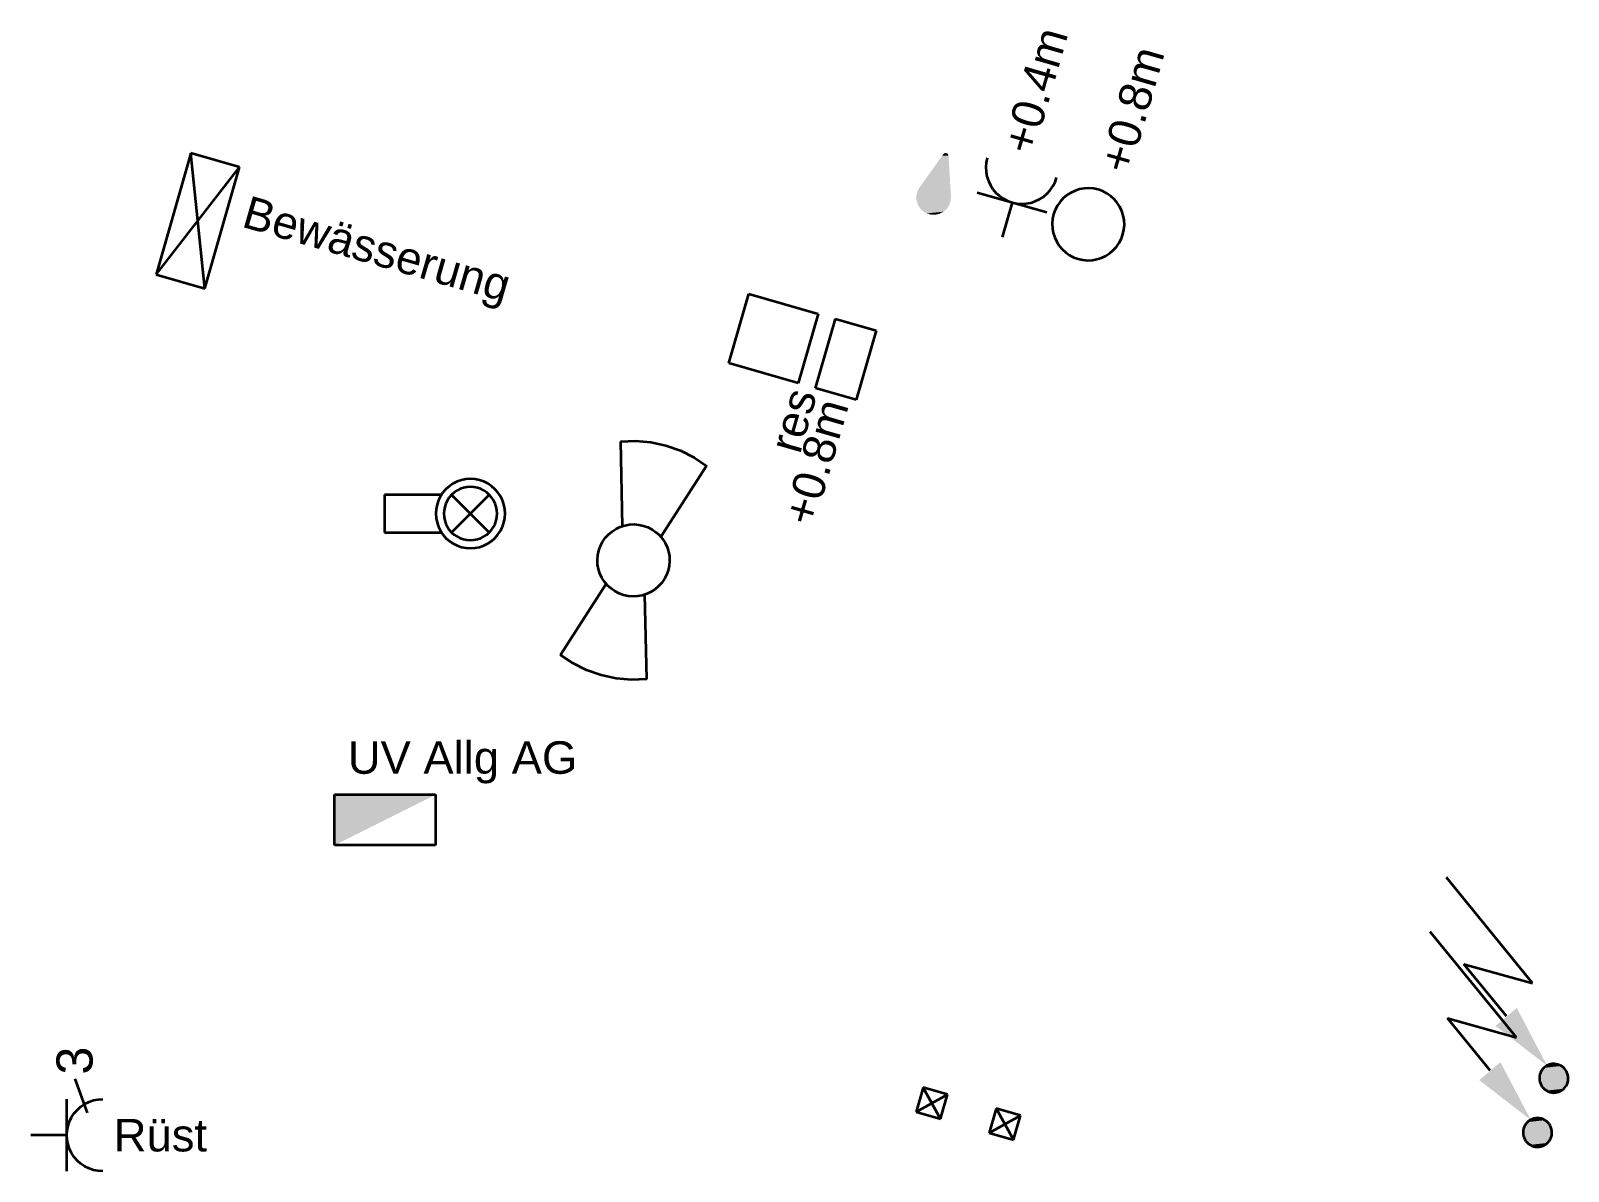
# Model space of a CAD drawing. Extents: x 800 to 1481, y 55 to 490.
# Drawn here: x 799.91 to 842.5, y 122.46 to 154.07 of the extents above; entities that cross this region are included whole.
import ezdxf

# ---------------------------------------------------------------- set-up
doc = ezdxf.new("R2010")
doc.units = 0
doc.layers.get('0').update_dxf_attribs({"lineweight": 18})
for name, color, linetype, lineweight, true_color in [('E_Kraft', 1, 'Continuous', 35, 0xff0000), ('E_Licht', 7, 'Continuous', 35, 0x0080ff), ('E_Starkstrom', 1, 'Continuous', 35, 0xff0000)]:
    doc.layers.add(name, color=color, linetype=linetype, lineweight=lineweight, true_color=true_color)
doc.styles.get("Standard").update_dxf_attribs({"font": 'arial.ttf'})

# ---------------------------------------------------------------- blocks, each defined once
blk = doc.blocks.new('Elektroanschluss-A0Q9B333AY', base_point=(838.68, 123.133))
at = {"color": 0, "lineweight": -2}
for p, q in [((841.065, 126.166), (838.68, 129.098)), ((839.161, 126.698), (841.065, 126.166)), ((840.337, 125.252), (839.161, 126.698)), ((841.255, 123.592), (841.251, 123.54)), ((841.251, 123.54), (841.253, 123.488)), ((841.266, 123.643), (841.255, 123.592)), ((841.284, 123.692), (841.266, 123.643)), ((841.308, 123.739), (841.284, 123.692)), ((841.338, 123.782), (841.308, 123.739)), ((841.373, 123.821), (841.338, 123.782)), ((841.413, 123.854), (841.373, 123.821)), ((841.457, 123.883), (841.413, 123.854)), ((841.504, 123.905), (841.457, 123.883)), ((841.554, 123.921), (841.504, 123.905)), ((841.606, 123.93), (841.554, 123.921)), ((841.658, 123.933), (841.606, 123.93)), ((841.71, 123.928), (841.658, 123.933)), ((841.761, 123.917), (841.71, 123.928)), ((841.81, 123.899), (841.761, 123.917)), ((841.857, 123.875), (841.81, 123.899)), ((841.9, 123.846), (841.857, 123.875)), ((841.939, 123.81), (841.9, 123.846)), ((841.972, 123.77), (841.939, 123.81)), ((842.001, 123.726), (841.972, 123.77)), ((842.023, 123.679), (842.001, 123.726)), ((842.039, 123.629), (842.023, 123.679)), ((842.048, 123.578), (842.039, 123.629)), ((842.051, 123.525), (842.048, 123.578)), ((841.253, 123.488), (841.262, 123.436)), ((841.262, 123.436), (841.278, 123.386)), ((841.278, 123.386), (841.301, 123.339)), ((841.301, 123.339), (841.329, 123.295)), ((841.329, 123.295), (841.363, 123.255)), ((841.363, 123.255), (841.401, 123.22)), ((841.401, 123.22), (841.444, 123.19)), ((841.444, 123.19), (841.491, 123.166)), ((841.491, 123.166), (841.54, 123.148)), ((841.54, 123.148), (841.591, 123.137)), ((841.591, 123.137), (841.643, 123.133)), ((841.643, 123.133), (841.696, 123.135)), ((841.696, 123.135), (841.747, 123.144)), ((841.747, 123.144), (841.797, 123.16)), ((841.797, 123.16), (841.844, 123.183)), ((841.844, 123.183), (841.888, 123.211)), ((841.888, 123.211), (841.928, 123.245)), ((841.928, 123.245), (841.964, 123.283)), ((841.964, 123.283), (841.993, 123.326)), ((841.993, 123.326), (842.017, 123.373)), ((842.017, 123.373), (842.035, 123.422)), ((842.035, 123.422), (842.046, 123.473)), ((842.046, 123.473), (842.051, 123.525))]:
    blk.add_line(p, q, dxfattribs=at)
for points in [[(840.886, 124.984), (840.038, 124.984), (840.623, 125.484)], [(841.464, 123.882), (840.886, 124.984), (840.038, 124.984)], [(842.049, 123.54), (841.251, 123.54), (842.039, 123.629)], [(841.251, 123.54), (842.039, 123.629), (841.264, 123.629)], [(841.252, 123.525), (842.049, 123.54), (841.251, 123.54)], [(842.051, 123.525), (841.252, 123.525), (842.049, 123.54)], [(842.039, 123.629), (841.264, 123.629), (842.033, 123.643)], [(841.264, 123.629), (842.033, 123.643), (841.266, 123.643)], [(842.033, 123.643), (841.266, 123.643), (842.001, 123.726)], [(841.266, 123.643), (842.001, 123.726), (841.302, 123.726)], [(842.001, 123.726), (841.302, 123.726), (841.991, 123.739)], [(841.302, 123.726), (841.991, 123.739), (841.308, 123.739)], [(841.991, 123.739), (841.308, 123.739), (841.939, 123.81)], [(841.308, 123.739), (841.939, 123.81), (841.365, 123.81)], [(841.939, 123.81), (841.365, 123.81), (841.926, 123.821)], [(841.365, 123.81), (841.926, 123.821), (841.373, 123.821)], [(841.926, 123.821), (841.373, 123.821), (841.857, 123.875)], [(841.373, 123.821), (841.857, 123.875), (841.447, 123.875)], [(841.857, 123.875), (841.447, 123.875), (841.84, 123.883)], [(841.447, 123.875), (841.84, 123.883), (841.457, 123.883)], [(841.84, 123.883), (841.457, 123.883), (841.761, 123.917)], [(841.457, 123.883), (841.761, 123.917), (841.545, 123.917)], [(841.761, 123.917), (841.545, 123.917), (841.736, 123.921)], [(841.545, 123.917), (841.736, 123.921), (841.554, 123.921)], [(841.736, 123.921), (841.554, 123.921), (841.658, 123.933)], [(841.262, 123.436), (842.051, 123.525), (841.252, 123.525)], [(842.037, 123.436), (841.262, 123.436), (842.051, 123.525)], [(841.268, 123.422), (842.037, 123.436), (841.262, 123.436)], [(842.035, 123.422), (841.268, 123.422), (842.037, 123.436)], [(841.301, 123.339), (842.035, 123.422), (841.268, 123.422)], [(841.999, 123.339), (841.301, 123.339), (842.035, 123.422)], [(841.31, 123.326), (841.999, 123.339), (841.301, 123.339)], [(841.993, 123.326), (841.31, 123.326), (841.999, 123.339)], [(841.363, 123.255), (841.993, 123.326), (841.31, 123.326)], [(841.936, 123.255), (841.363, 123.255), (841.993, 123.326)], [(841.376, 123.245), (841.936, 123.255), (841.363, 123.255)], [(841.928, 123.245), (841.376, 123.245), (841.936, 123.255)], [(841.444, 123.19), (841.928, 123.245), (841.376, 123.245)], [(841.854, 123.19), (841.444, 123.19), (841.928, 123.245)], [(841.461, 123.183), (841.854, 123.19), (841.444, 123.19)], [(841.844, 123.183), (841.461, 123.183), (841.854, 123.19)], [(841.54, 123.148), (841.844, 123.183), (841.461, 123.183)], [(841.757, 123.148), (841.54, 123.148), (841.844, 123.183)], [(841.565, 123.144), (841.757, 123.148), (841.54, 123.148)], [(841.747, 123.144), (841.565, 123.144), (841.757, 123.148)], [(841.643, 123.133), (841.747, 123.144), (841.565, 123.144)]]:
    blk.add_solid(points, dxfattribs=at)
blk = doc.blocks.new('Elektroanschluss-A0Q9B335AY', base_point=(839.132, 124.636))
at = {"color": 0, "lineweight": -2}
for p, q in [((841.517, 127.669), (839.132, 130.601)), ((839.613, 128.201), (841.517, 127.669)), ((840.79, 126.755), (839.613, 128.201)), ((841.76, 125.242), (841.736, 125.195)), ((841.79, 125.285), (841.76, 125.242)), ((841.825, 125.324), (841.79, 125.285)), ((841.865, 125.357), (841.825, 125.324)), ((841.909, 125.386), (841.865, 125.357)), ((841.957, 125.408), (841.909, 125.386)), ((842.007, 125.424), (841.957, 125.408)), ((842.058, 125.433), (842.007, 125.424)), ((842.11, 125.436), (842.058, 125.433)), ((842.162, 125.431), (842.11, 125.436)), ((842.214, 125.42), (842.162, 125.431)), ((842.263, 125.403), (842.214, 125.42)), ((842.309, 125.379), (842.263, 125.403)), ((842.352, 125.349), (842.309, 125.379)), ((842.391, 125.314), (842.352, 125.349)), ((842.425, 125.274), (842.391, 125.314)), ((842.453, 125.23), (842.425, 125.274)), ((841.708, 125.095), (841.703, 125.043)), ((841.703, 125.043), (841.706, 124.991)), ((841.706, 124.991), (841.715, 124.939)), ((841.719, 125.146), (841.708, 125.095)), ((841.715, 124.939), (841.731, 124.889)), ((841.736, 125.195), (841.719, 125.146)), ((841.731, 124.889), (841.753, 124.842)), ((841.753, 124.842), (841.782, 124.798)), ((842.416, 124.787), (842.446, 124.83)), ((842.446, 124.83), (842.47, 124.876)), ((842.475, 125.182), (842.453, 125.23)), ((842.47, 124.876), (842.488, 124.925)), ((842.491, 125.132), (842.475, 125.182)), ((842.488, 124.925), (842.499, 124.976)), ((842.501, 125.081), (842.491, 125.132)), ((842.499, 124.976), (842.503, 125.029)), ((842.503, 125.029), (842.501, 125.081)), ((841.782, 124.798), (841.815, 124.758)), ((841.815, 124.758), (841.854, 124.723)), ((841.854, 124.723), (841.897, 124.693)), ((841.897, 124.693), (841.944, 124.669)), ((841.944, 124.669), (841.993, 124.651)), ((841.993, 124.651), (842.044, 124.64)), ((842.044, 124.64), (842.096, 124.636)), ((842.096, 124.636), (842.148, 124.638)), ((842.148, 124.638), (842.2, 124.648)), ((842.2, 124.648), (842.25, 124.664)), ((842.25, 124.664), (842.297, 124.686)), ((842.297, 124.686), (842.341, 124.714)), ((842.341, 124.714), (842.381, 124.748)), ((842.381, 124.748), (842.416, 124.787))]:
    blk.add_line(p, q, dxfattribs=at)
for points in [[(841.338, 126.487), (840.491, 126.487), (841.076, 126.987)], [(841.916, 125.385), (841.338, 126.487), (840.491, 126.487)], [(842.453, 125.23), (841.755, 125.23), (842.444, 125.242)], [(841.755, 125.23), (842.444, 125.242), (841.76, 125.242)], [(842.444, 125.242), (841.76, 125.242), (842.391, 125.314)], [(841.76, 125.242), (842.391, 125.314), (841.817, 125.314)], [(842.391, 125.314), (841.817, 125.314), (842.378, 125.324)], [(841.817, 125.314), (842.378, 125.324), (841.825, 125.324)], [(842.378, 125.324), (841.825, 125.324), (842.309, 125.379)], [(841.825, 125.324), (842.309, 125.379), (841.9, 125.379)], [(842.309, 125.379), (841.9, 125.379), (842.293, 125.386)], [(841.9, 125.379), (842.293, 125.386), (841.909, 125.386)], [(842.293, 125.386), (841.909, 125.386), (842.214, 125.42)], [(841.909, 125.386), (842.214, 125.42), (841.997, 125.42)], [(842.214, 125.42), (841.997, 125.42), (842.189, 125.424)], [(841.997, 125.42), (842.189, 125.424), (842.007, 125.424)], [(842.189, 125.424), (842.007, 125.424), (842.11, 125.436)], [(842.502, 125.043), (841.703, 125.043), (842.491, 125.132)], [(841.703, 125.043), (842.491, 125.132), (841.717, 125.132)], [(841.705, 125.029), (842.502, 125.043), (841.703, 125.043)], [(842.503, 125.029), (841.705, 125.029), (842.502, 125.043)], [(841.715, 124.939), (842.503, 125.029), (841.705, 125.029)], [(842.49, 124.939), (841.715, 124.939), (842.503, 125.029)], [(841.72, 124.925), (842.49, 124.939), (841.715, 124.939)], [(842.491, 125.132), (841.717, 125.132), (842.486, 125.146)], [(841.717, 125.132), (842.486, 125.146), (841.719, 125.146)], [(842.486, 125.146), (841.719, 125.146), (842.453, 125.23)], [(841.719, 125.146), (842.453, 125.23), (841.755, 125.23)], [(842.488, 124.925), (841.72, 124.925), (842.49, 124.939)], [(841.753, 124.842), (842.488, 124.925), (841.72, 124.925)], [(842.451, 124.842), (841.753, 124.842), (842.488, 124.925)], [(841.762, 124.83), (842.451, 124.842), (841.753, 124.842)], [(842.446, 124.83), (841.762, 124.83), (842.451, 124.842)], [(841.815, 124.758), (842.446, 124.83), (841.762, 124.83)], [(842.389, 124.758), (841.815, 124.758), (842.446, 124.83)], [(841.828, 124.748), (842.389, 124.758), (841.815, 124.758)], [(842.381, 124.748), (841.828, 124.748), (842.389, 124.758)], [(841.897, 124.693), (842.381, 124.748), (841.828, 124.748)], [(842.307, 124.693), (841.897, 124.693), (842.381, 124.748)], [(841.913, 124.686), (842.307, 124.693), (841.897, 124.693)], [(842.297, 124.686), (841.913, 124.686), (842.307, 124.693)], [(841.993, 124.651), (842.297, 124.686), (841.913, 124.686)], [(842.209, 124.651), (841.993, 124.651), (842.297, 124.686)], [(842.017, 124.648), (842.209, 124.651), (841.993, 124.651)], [(842.2, 124.648), (842.017, 124.648), (842.209, 124.651)], [(842.096, 124.636), (842.2, 124.648), (842.017, 124.648)]]:
    blk.add_solid(points, dxfattribs=at)
blk = doc.blocks.new('Steckdose T13_ UP_ 3-fach-A0Q9B3R1AY', base_point=(799.905, 122.459))
at = {"color": 0, "linetype": 'ByBlock', "lineweight": -2, "ltscale": 0.35}
for p, q in [((801.475, 124.076), (801.136, 125.021)), ((800.905, 122.459), (800.905, 124.459)), ((801.523, 124.383), (801.647, 124.425)), ((801.647, 124.425), (801.775, 124.45)), ((801.775, 124.45), (801.905, 124.459)), ((801.039, 123.959), (801.112, 124.068)), ((801.112, 124.068), (801.198, 124.166)), ((801.198, 124.166), (801.297, 124.252)), ((801.297, 124.252), (801.405, 124.325)), ((801.405, 124.325), (801.523, 124.383)), ((800.905, 123.459), (800.914, 123.589)), ((800.914, 123.589), (800.94, 123.718)), ((800.94, 123.718), (800.982, 123.841)), ((800.982, 123.841), (801.039, 123.959)), ((800.905, 123.459), (799.905, 123.459)), ((800.914, 123.328), (800.905, 123.459)), ((800.94, 123.2), (800.914, 123.328)), ((800.982, 123.076), (800.94, 123.2)), ((801.039, 122.959), (800.982, 123.076)), ((801.112, 122.85), (801.039, 122.959)), ((801.198, 122.752), (801.112, 122.85)), ((801.297, 122.665), (801.198, 122.752)), ((801.405, 122.593), (801.297, 122.665)), ((801.523, 122.535), (801.405, 122.593)), ((801.647, 122.493), (801.523, 122.535)), ((801.775, 122.467), (801.647, 122.493)), ((801.905, 122.459), (801.775, 122.467))]:
    blk.add_line(p, q, dxfattribs=at)
at = {"color": 0, "linetype": 'ByBlock', "lineweight": -2, "ltscale": 0.35, "insert": (800.618, 125.137), "char_height": 1, "attachment_point": 1, "rotation": 90}
blk.add_mtext('{\\fArial;3}', dxfattribs=at)
blk = doc.blocks.new('Bauteilbeschriftung-A0Q9B3R3AY', base_point=(802.205, 123.009))
at = {"color": 0, "linetype": 'ByBlock', "lineweight": -2, "ltscale": 0.35, "insert": (802.205, 123.909), "char_height": 0.9, "attachment_point": 1}
blk.add_mtext('{\\fArial;Rüst}', dxfattribs=at)
blk = doc.blocks.new('Abzweigdose quadratisch (multi) UP-A0Q9B3T7AY', base_point=(819.246, 144.307))
at = {"color": 0, "lineweight": -2}
for p, q in [((819.246, 144.859), (819.799, 146.781)), ((819.799, 146.781), (821.721, 146.229)), ((821.721, 146.229), (821.169, 144.307)), ((821.169, 144.307), (819.246, 144.859))]:
    blk.add_line(p, q, dxfattribs=at)
blk = doc.blocks.new('LED-Deckenleuchte mit Trafotunnel-A0Q9B3T9AY', base_point=(809.708, 139.73))
at = {"color": 0, "linetype": 'ByBlock', "lineweight": -2, "ltscale": 0.35}
for p, q in [((811.504, 141.452), (811.409, 141.369)), ((811.608, 141.521), (811.504, 141.452)), ((811.721, 141.577), (811.608, 141.521)), ((811.84, 141.617), (811.721, 141.577)), ((811.963, 141.642), (811.84, 141.617)), ((812.088, 141.65), (811.963, 141.642)), ((812.088, 141.428), (811.992, 141.422)), ((812.214, 141.642), (812.088, 141.65)), ((812.185, 141.422), (812.088, 141.428)), ((812.337, 141.617), (812.214, 141.642)), ((812.456, 141.577), (812.337, 141.617)), ((812.568, 141.521), (812.456, 141.577)), ((812.673, 141.452), (812.568, 141.521)), ((812.767, 141.369), (812.673, 141.452)), ((811.282, 141.212), (809.708, 141.212)), ((809.708, 141.212), (809.708, 140.168)), ((811.201, 141.057), (811.161, 140.938)), ((811.257, 141.17), (811.201, 141.057)), ((811.326, 141.274), (811.257, 141.17)), ((811.409, 141.369), (811.326, 141.274)), ((811.449, 141.059), (811.406, 140.972)), ((811.502, 141.139), (811.449, 141.059)), ((811.566, 141.212), (811.502, 141.139)), ((811.639, 141.276), (811.566, 141.212)), ((811.566, 141.212), (812.61, 140.168)), ((811.566, 140.168), (812.61, 141.212)), ((811.719, 141.329), (811.639, 141.276)), ((811.806, 141.372), (811.719, 141.329)), ((811.897, 141.403), (811.806, 141.372)), ((811.992, 141.422), (811.897, 141.403)), ((812.279, 141.403), (812.185, 141.422)), ((812.371, 141.372), (812.279, 141.403)), ((812.457, 141.329), (812.371, 141.372)), ((812.538, 141.276), (812.457, 141.329)), ((812.61, 141.212), (812.538, 141.276)), ((812.674, 141.139), (812.61, 141.212)), ((812.728, 141.059), (812.674, 141.139)), ((812.771, 140.972), (812.728, 141.059)), ((812.85, 141.274), (812.767, 141.369)), ((812.92, 141.17), (812.85, 141.274)), ((812.975, 141.057), (812.92, 141.17)), ((813.016, 140.938), (812.975, 141.057)), ((811.136, 140.815), (811.128, 140.69)), ((811.128, 140.69), (811.136, 140.564)), ((811.161, 140.938), (811.136, 140.815)), ((811.356, 140.786), (811.35, 140.69)), ((811.35, 140.69), (811.356, 140.593)), ((811.375, 140.881), (811.356, 140.786)), ((811.356, 140.593), (811.375, 140.499)), ((811.406, 140.972), (811.375, 140.881)), ((812.802, 140.881), (812.771, 140.972)), ((812.82, 140.786), (812.802, 140.881)), ((812.802, 140.499), (812.82, 140.593)), ((812.827, 140.69), (812.82, 140.786)), ((812.82, 140.593), (812.827, 140.69)), ((813.04, 140.815), (813.016, 140.938)), ((813.048, 140.69), (813.04, 140.815)), ((813.04, 140.564), (813.048, 140.69)), ((809.708, 140.168), (811.282, 140.168)), ((811.136, 140.564), (811.161, 140.441)), ((811.161, 140.441), (811.201, 140.322)), ((811.201, 140.322), (811.257, 140.21)), ((811.257, 140.21), (811.326, 140.105)), ((811.375, 140.499), (811.406, 140.407)), ((811.406, 140.407), (811.449, 140.32)), ((811.449, 140.32), (811.502, 140.24)), ((811.502, 140.24), (811.566, 140.168)), ((811.566, 140.168), (811.639, 140.104)), ((812.538, 140.104), (812.61, 140.168)), ((812.61, 140.168), (812.674, 140.24)), ((812.674, 140.24), (812.728, 140.32)), ((812.728, 140.32), (812.771, 140.407)), ((812.771, 140.407), (812.802, 140.499)), ((812.85, 140.105), (812.92, 140.21)), ((812.92, 140.21), (812.975, 140.322)), ((812.975, 140.322), (813.016, 140.441)), ((813.016, 140.441), (813.04, 140.564)), ((811.326, 140.105), (811.409, 140.011)), ((811.409, 140.011), (811.504, 139.928)), ((811.504, 139.928), (811.608, 139.858)), ((811.608, 139.858), (811.721, 139.803)), ((811.639, 140.104), (811.719, 140.05)), ((811.719, 140.05), (811.806, 140.007)), ((811.721, 139.803), (811.84, 139.762)), ((811.806, 140.007), (811.897, 139.976)), ((811.84, 139.762), (811.963, 139.738)), ((811.897, 139.976), (811.992, 139.958)), ((811.963, 139.738), (812.088, 139.73)), ((811.992, 139.958), (812.088, 139.951)), ((812.088, 139.951), (812.185, 139.958)), ((812.088, 139.73), (812.214, 139.738)), ((812.185, 139.958), (812.279, 139.976)), ((812.214, 139.738), (812.337, 139.762)), ((812.279, 139.976), (812.371, 140.007)), ((812.337, 139.762), (812.456, 139.803)), ((812.371, 140.007), (812.457, 140.05)), ((812.456, 139.803), (812.568, 139.858)), ((812.457, 140.05), (812.538, 140.104)), ((812.568, 139.858), (812.673, 139.928)), ((812.673, 139.928), (812.767, 140.011)), ((812.767, 140.011), (812.85, 140.105))]:
    blk.add_line(p, q, dxfattribs=at)
blk = doc.blocks.new('Bewegungsmelder 360°_ UP-A0Q9B3TBAY', base_point=(814.575, 136.082))
at = {"color": 0, "lineweight": -2}
for p, q in [((816.241, 142.683), (816.665, 142.702)), ((816.665, 142.702), (817.089, 142.667)), ((816.241, 142.683), (816.29, 140.341)), ((817.089, 142.667), (817.504, 142.579)), ((817.504, 142.579), (817.905, 142.437)), ((817.905, 142.437), (818.284, 142.246)), ((818.63, 142.012), (817.365, 140.043)), ((818.284, 142.246), (818.636, 142.007)), ((815.911, 140.112), (816.011, 140.196)), ((816.011, 140.196), (816.121, 140.267)), ((816.121, 140.267), (816.24, 140.323)), ((816.24, 140.323), (816.364, 140.363)), ((816.364, 140.363), (816.493, 140.386)), ((816.493, 140.386), (816.624, 140.392)), ((816.624, 140.392), (816.754, 140.381)), ((816.754, 140.381), (816.882, 140.353)), ((816.882, 140.353), (817.005, 140.309)), ((817.005, 140.309), (817.121, 140.249)), ((817.121, 140.249), (817.228, 140.175)), ((817.228, 140.175), (817.325, 140.087)), ((815.644, 139.668), (815.689, 139.791)), ((815.689, 139.791), (815.749, 139.908)), ((815.749, 139.908), (815.823, 140.015)), ((815.823, 140.015), (815.911, 140.112)), ((817.325, 140.087), (817.41, 139.987)), ((817.41, 139.987), (817.48, 139.877)), ((817.48, 139.877), (817.536, 139.758)), ((817.536, 139.758), (817.576, 139.634)), ((815.606, 139.41), (815.617, 139.54)), ((815.612, 139.279), (815.606, 139.41)), ((815.617, 139.54), (815.644, 139.668)), ((817.576, 139.634), (817.599, 139.505)), ((817.605, 139.374), (817.595, 139.244)), ((817.599, 139.505), (817.605, 139.374)), ((815.635, 139.151), (815.612, 139.279)), ((815.675, 139.026), (815.635, 139.151)), ((815.731, 138.908), (815.675, 139.026)), ((815.801, 138.798), (815.731, 138.908)), ((817.463, 138.877), (817.388, 138.769)), ((817.522, 138.993), (817.463, 138.877)), ((817.567, 139.116), (817.522, 138.993)), ((817.595, 139.244), (817.567, 139.116)), ((814.581, 136.773), (815.846, 138.742)), ((815.886, 138.698), (815.801, 138.798)), ((815.983, 138.61), (815.886, 138.698)), ((816.09, 138.535), (815.983, 138.61)), ((816.206, 138.475), (816.09, 138.535)), ((816.33, 138.431), (816.206, 138.475)), ((816.972, 138.462), (816.847, 138.422)), ((816.971, 136.102), (816.922, 138.443)), ((817.09, 138.517), (816.972, 138.462)), ((817.2, 138.588), (817.09, 138.517)), ((817.3, 138.673), (817.2, 138.588)), ((817.388, 138.769), (817.3, 138.673)), ((816.457, 138.403), (816.33, 138.431)), ((816.588, 138.392), (816.457, 138.403)), ((816.718, 138.399), (816.588, 138.392)), ((816.847, 138.422), (816.718, 138.399)), ((814.927, 136.539), (814.575, 136.777)), ((815.306, 136.347), (814.927, 136.539)), ((815.707, 136.206), (815.306, 136.347)), ((816.123, 136.117), (815.707, 136.206)), ((816.546, 136.082), (816.123, 136.117)), ((816.971, 136.102), (816.546, 136.082))]:
    blk.add_line(p, q, dxfattribs=at)
blk = doc.blocks.new('Steckdose T13_ UP_ IP Schutz-A0Q9B3THAY', base_point=(824.444, 148.355))
at = {"color": 0, "lineweight": -2}
for p, q in [((826.379, 150.425), (826.368, 150.295)), ((826.407, 150.553), (826.379, 150.425)), ((826.368, 150.295), (826.374, 150.164)), ((826.374, 150.164), (826.398, 150.036)), ((826.398, 150.036), (826.437, 149.911)), ((828.285, 149.878), (828.329, 150.001)), ((826.131, 149.592), (828.053, 149.04)), ((826.437, 149.911), (826.493, 149.793)), ((826.493, 149.793), (826.564, 149.683)), ((826.564, 149.683), (826.648, 149.583)), ((826.648, 149.583), (826.745, 149.495)), ((827.962, 149.473), (828.062, 149.558)), ((828.062, 149.558), (828.15, 149.654)), ((828.15, 149.654), (828.225, 149.762)), ((828.225, 149.762), (828.285, 149.878)), ((826.745, 149.495), (826.853, 149.42)), ((827.092, 149.316), (826.816, 148.355)), ((826.853, 149.42), (826.969, 149.36)), ((826.969, 149.36), (827.092, 149.316)), ((827.092, 149.316), (827.22, 149.288)), ((827.22, 149.288), (827.35, 149.277)), ((827.35, 149.277), (827.481, 149.284)), ((827.481, 149.284), (827.609, 149.307)), ((827.609, 149.307), (827.734, 149.347)), ((827.734, 149.347), (827.852, 149.402)), ((827.852, 149.402), (827.962, 149.473))]:
    blk.add_line(p, q, dxfattribs=at)
for points in [[(825.385, 149.73), (824.53, 149.73), (825.332, 150.609)], [(824.53, 149.73), (825.332, 150.609), (825.158, 150.609)], [(825.332, 150.609), (825.158, 150.609), (825.328, 150.63)], [(825.158, 150.609), (825.328, 150.63), (825.173, 150.63)], [(825.328, 150.63), (825.173, 150.63), (825.318, 150.65)], [(825.173, 150.63), (825.318, 150.65), (825.187, 150.65)], [(825.318, 150.651), (825.187, 150.651), (825.303, 150.666)], [(825.187, 150.651), (825.303, 150.666), (825.202, 150.666)], [(825.318, 150.65), (825.187, 150.65), (825.318, 150.651)], [(825.187, 150.65), (825.318, 150.651), (825.187, 150.651)], [(825.302, 150.667), (825.202, 150.667), (825.285, 150.677)], [(825.202, 150.667), (825.285, 150.677), (825.22, 150.677)], [(825.303, 150.666), (825.202, 150.666), (825.302, 150.667)], [(825.202, 150.666), (825.302, 150.667), (825.202, 150.667)], [(825.285, 150.677), (825.22, 150.677), (825.284, 150.678)], [(825.22, 150.677), (825.284, 150.678), (825.221, 150.678)], [(825.284, 150.678), (825.221, 150.678), (825.264, 150.683)], [(825.221, 150.678), (825.264, 150.683), (825.242, 150.683)], [(825.264, 150.683), (825.242, 150.683), (825.242, 150.684)], [(825.399, 149.504), (824.444, 149.504), (825.392, 149.622)], [(824.444, 149.504), (825.392, 149.622), (824.473, 149.622)], [(825.392, 149.622), (824.473, 149.622), (825.385, 149.73)], [(824.473, 149.622), (825.385, 149.73), (824.53, 149.73)], [(824.445, 149.48), (825.399, 149.504), (824.444, 149.504)], [(825.4, 149.48), (824.445, 149.48), (825.399, 149.504)], [(824.446, 149.382), (825.4, 149.48), (824.445, 149.48)], [(825.394, 149.382), (824.446, 149.382), (825.4, 149.48)], [(824.453, 149.358), (825.394, 149.382), (824.446, 149.382)], [(825.392, 149.358), (824.453, 149.358), (825.394, 149.382)], [(824.479, 149.264), (825.392, 149.358), (824.453, 149.358)], [(825.361, 149.264), (824.479, 149.264), (825.392, 149.358)], [(824.492, 149.242), (825.361, 149.264), (824.479, 149.264)], [(825.354, 149.242), (824.492, 149.242), (825.361, 149.264)], [(824.54, 149.159), (825.354, 149.242), (824.492, 149.242)], [(825.299, 149.159), (824.54, 149.159), (825.354, 149.242)], [(824.559, 149.14), (825.299, 149.159), (824.54, 149.159)], [(825.287, 149.14), (824.559, 149.14), (825.299, 149.159)], [(824.626, 149.072), (825.287, 149.14), (824.559, 149.14)], [(825.213, 149.072), (824.626, 149.072), (825.287, 149.14)], [(824.65, 149.058), (825.213, 149.072), (824.626, 149.072)], [(825.197, 149.058), (824.65, 149.058), (825.213, 149.072)], [(824.731, 149.01), (825.197, 149.058), (824.65, 149.058)], [(825.106, 149.01), (824.731, 149.01), (825.197, 149.058)], [(824.762, 149.001), (825.106, 149.01), (824.731, 149.01)], [(825.089, 149.001), (824.762, 149.001), (825.106, 149.01)], [(824.848, 148.976), (825.089, 149.001), (824.762, 149.001)], [(824.983, 148.976), (824.848, 148.976), (825.089, 149.001)], [(824.97, 148.973), (824.983, 148.976), (824.848, 148.976)]]:
    blk.add_solid(points, dxfattribs=at)
blk = doc.blocks.new('Bauteilbeschriftung-A0Q9B3TJAY', base_point=(826.815, 150.599))
at = {"color": 0, "linetype": 'ByBlock', "lineweight": -2, "ltscale": 0.35, "insert": (826.815, 150.847), "char_height": 0.9, "attachment_point": 1, "rotation": 73.9744}
blk.add_mtext('{\\fArial;+0.4m}', dxfattribs=at)
blk = doc.blocks.new('Einlasskasten UP-A0Q9B40HAY', base_point=(828.205, 147.709))
at = {"color": 0, "lineweight": -2}
for p, q in [((828.72, 149.584), (828.61, 149.513)), ((828.839, 149.64), (828.72, 149.584)), ((828.963, 149.68), (828.839, 149.64)), ((829.092, 149.703), (828.963, 149.68)), ((829.223, 149.709), (829.092, 149.703)), ((829.353, 149.698), (829.223, 149.709)), ((829.481, 149.67), (829.353, 149.698)), ((829.604, 149.626), (829.481, 149.67)), ((829.72, 149.566), (829.604, 149.626)), ((829.828, 149.492), (829.72, 149.566)), ((828.288, 149.108), (828.244, 148.985)), ((828.348, 149.225), (828.288, 149.108)), ((828.422, 149.332), (828.348, 149.225)), ((828.51, 149.429), (828.422, 149.332)), ((828.61, 149.513), (828.51, 149.429)), ((829.924, 149.404), (829.828, 149.492)), ((830.009, 149.304), (829.924, 149.404)), ((830.08, 149.194), (830.009, 149.304)), ((830.135, 149.075), (830.08, 149.194)), ((828.216, 148.857), (828.205, 148.727)), ((828.205, 148.727), (828.211, 148.596)), ((828.244, 148.985), (828.216, 148.857)), ((830.175, 148.951), (830.135, 149.075)), ((830.198, 148.822), (830.175, 148.951)), ((830.194, 148.561), (830.205, 148.691)), ((830.205, 148.691), (830.198, 148.822)), ((828.211, 148.596), (828.234, 148.468)), ((828.234, 148.468), (828.274, 148.343)), ((828.274, 148.343), (828.33, 148.225)), ((830.062, 148.194), (830.122, 148.31)), ((830.122, 148.31), (830.166, 148.433)), ((830.166, 148.433), (830.194, 148.561)), ((828.33, 148.225), (828.401, 148.115)), ((828.401, 148.115), (828.485, 148.015)), ((828.485, 148.015), (828.582, 147.927)), ((828.582, 147.927), (828.689, 147.852)), ((828.689, 147.852), (828.806, 147.792)), ((829.571, 147.779), (829.689, 147.834)), ((829.689, 147.834), (829.799, 147.905)), ((829.799, 147.905), (829.899, 147.99)), ((829.899, 147.99), (829.987, 148.086)), ((829.987, 148.086), (830.062, 148.194)), ((828.806, 147.792), (828.929, 147.748)), ((828.929, 147.748), (829.057, 147.72)), ((829.057, 147.72), (829.187, 147.709)), ((829.187, 147.709), (829.318, 147.716)), ((829.318, 147.716), (829.446, 147.739)), ((829.446, 147.739), (829.571, 147.779))]:
    blk.add_line(p, q, dxfattribs=at)
blk = doc.blocks.new('Bauteilbeschriftung-A0Q9B40JAY', base_point=(829.491, 150.07))
at = {"color": 0, "linetype": 'ByBlock', "lineweight": -2, "ltscale": 0.35, "insert": (829.491, 150.318), "char_height": 0.9, "attachment_point": 1, "rotation": 73.9744}
blk.add_mtext('{\\fArial;+0.8m}', dxfattribs=at)
blk = doc.blocks.new('Abzweigdose rechteckig (multi) UP-A0Q9B40LAY', base_point=(821.649, 143.845))
at = {"color": 0, "lineweight": -2}
for p, q in [((821.649, 144.169), (822.201, 146.091)), ((822.201, 146.091), (823.327, 145.768)), ((823.327, 145.768), (822.775, 143.845)), ((822.775, 143.845), (821.649, 144.169))]:
    blk.add_line(p, q, dxfattribs=at)
blk = doc.blocks.new('Bauteilbeschriftung-A0Q9B40NAY', base_point=(820.738, 140.301))
at = {"color": 0, "linetype": 'ByBlock', "lineweight": -2, "ltscale": 0.35, "insert": (820.738, 140.55), "char_height": 0.9, "attachment_point": 1, "rotation": 73.9744}
blk.add_mtext('{\\fArial;+0.8m}', dxfattribs=at)
blk = doc.blocks.new('Bauteilbeschriftung-A0Q9B40PAY', base_point=(820.349, 142.311))
at = {"color": 0, "linetype": 'ByBlock', "lineweight": -2, "ltscale": 0.35, "insert": (820.349, 142.559), "char_height": 0.9, "attachment_point": 1, "rotation": 73.9744}
blk.add_mtext('{\\fArial;res}', dxfattribs=at)
blk = doc.blocks.new('UV-A0Q9B40VAY', base_point=(824.44, 123.911))
at = {"color": 0, "lineweight": -2}
for p, q in [((824.633, 124.777), (824.44, 124.105)), ((824.44, 124.105), (825.306, 124.584)), ((825.306, 124.584), (824.633, 124.777)), ((825.113, 123.911), (824.633, 124.777)), ((825.113, 123.911), (825.306, 124.584)), ((824.44, 124.105), (825.113, 123.911))]:
    blk.add_line(p, q, dxfattribs=at)
blk = doc.blocks.new('UV-A0Q9B40XAY', base_point=(826.458, 123.332))
at = {"color": 0, "lineweight": -2}
for p, q in [((826.651, 124.198), (826.458, 123.525)), ((826.458, 123.525), (827.324, 124.004)), ((827.324, 124.004), (826.651, 124.198)), ((826.651, 124.198), (827.131, 123.332)), ((827.131, 123.332), (827.324, 124.004)), ((826.458, 123.525), (827.131, 123.332))]:
    blk.add_line(p, q, dxfattribs=at)
blk = doc.blocks.new('UV-A0Q9B4G1AY', base_point=(808.323, 131.499))
at = {"color": 0, "lineweight": -2}
for p, q in [((808.323, 131.499), (808.323, 132.899)), ((808.323, 132.899), (811.123, 132.899)), ((811.123, 132.899), (811.123, 131.499)), ((811.123, 131.499), (808.323, 131.499))]:
    blk.add_line(p, q, dxfattribs=at)
blk.add_solid([(808.323, 131.499), (811.123, 132.899), (808.323, 132.899)], dxfattribs=at)
blk = doc.blocks.new('Bauteilbeschriftung-A0Q9B4G3AY', base_point=(808.689, 133.477))
at = {"color": 0, "linetype": 'ByBlock', "lineweight": -2, "ltscale": 0.35, "insert": (808.689, 134.377), "char_height": 0.9, "attachment_point": 1}
blk.add_mtext('{\\fArial;UV Allg AG}', dxfattribs=at)
blk = doc.blocks.new('UV-A0Q9B4G5AY', base_point=(803.379, 146.931))
at = {"color": 0, "linetype": 'ByBlock', "lineweight": -2, "ltscale": 0.35}
for p, q in [((804.345, 150.681), (803.379, 147.317)), ((805.691, 150.295), (804.345, 150.681)), ((804.725, 146.931), (804.345, 150.681)), ((803.379, 147.317), (805.691, 150.295)), ((804.725, 146.931), (805.691, 150.295)), ((803.379, 147.317), (804.725, 146.931))]:
    blk.add_line(p, q, dxfattribs=at)
blk = doc.blocks.new('Bauteilbeschriftung-A0Q9B4G7AY', base_point=(805.714, 146.595))
at = {"color": 0, "linetype": 'ByBlock', "lineweight": -2, "ltscale": 0.35, "insert": (805.963, 149.514), "char_height": 0.9, "attachment_point": 1, "rotation": 343.9744}
blk.add_mtext('{\\fArial;Bewässerung}', dxfattribs=at)

msp = doc.modelspace()

# ---------------------------------------------------------------- block references
at = {"layer": 'E_Kraft', "linetype": 'Continuous', "ltscale": 0.35}
msp.add_blockref('Abzweigdose rechteckig (multi) UP-A0Q9B40LAY', (821.649, 143.845), dxfattribs=at)
at = {"layer": 'E_Kraft', "ltscale": 0.35}
for name, p in [('Bauteilbeschriftung-A0Q9B40PAY', (820.349, 142.311)), ('Bauteilbeschriftung-A0Q9B40NAY', (820.738, 140.301)), ('Steckdose T13_ UP_ 3-fach-A0Q9B3R1AY', (799.905, 122.459)), ('Bauteilbeschriftung-A0Q9B3R3AY', (802.205, 123.009))]:
    msp.add_blockref(name, p, dxfattribs=at)
at = {"layer": 'E_Licht', "ltscale": 0.35}
for name, p in [('Bauteilbeschriftung-A0Q9B3TJAY', (826.815, 150.599)), ('Bauteilbeschriftung-A0Q9B40JAY', (829.491, 150.07)), ('LED-Deckenleuchte mit Trafotunnel-A0Q9B3T9AY', (809.708, 139.73))]:
    msp.add_blockref(name, p, dxfattribs=at)
at = {"layer": 'E_Licht', "linetype": 'Continuous', "ltscale": 0.35}
for name, p in [('Steckdose T13_ UP_ IP Schutz-A0Q9B3THAY', (824.444, 148.355)), ('Einlasskasten UP-A0Q9B40HAY', (828.205, 147.709)), ('Abzweigdose quadratisch (multi) UP-A0Q9B3T7AY', (819.246, 144.307)), ('Bewegungsmelder 360°_ UP-A0Q9B3TBAY', (814.575, 136.082)), ('Elektroanschluss-A0Q9B333AY', (838.68, 123.133))]:
    msp.add_blockref(name, p, dxfattribs=at)
at = {"layer": 'E_Starkstrom', "ltscale": 0.35}
for name, p in [('UV-A0Q9B4G5AY', (803.379, 146.931)), ('Bauteilbeschriftung-A0Q9B4G7AY', (805.714, 146.595)), ('Bauteilbeschriftung-A0Q9B4G3AY', (808.689, 133.477))]:
    msp.add_blockref(name, p, dxfattribs=at)
at = {"layer": 'E_Starkstrom', "linetype": 'Continuous', "ltscale": 0.35}
for name, p in [('UV-A0Q9B4G1AY', (808.323, 131.499)), ('Elektroanschluss-A0Q9B335AY', (839.132, 124.636)), ('UV-A0Q9B40VAY', (824.44, 123.911)), ('UV-A0Q9B40XAY', (826.458, 123.332))]:
    msp.add_blockref(name, p, dxfattribs=at)

doc.saveas('drawing.dxf')
